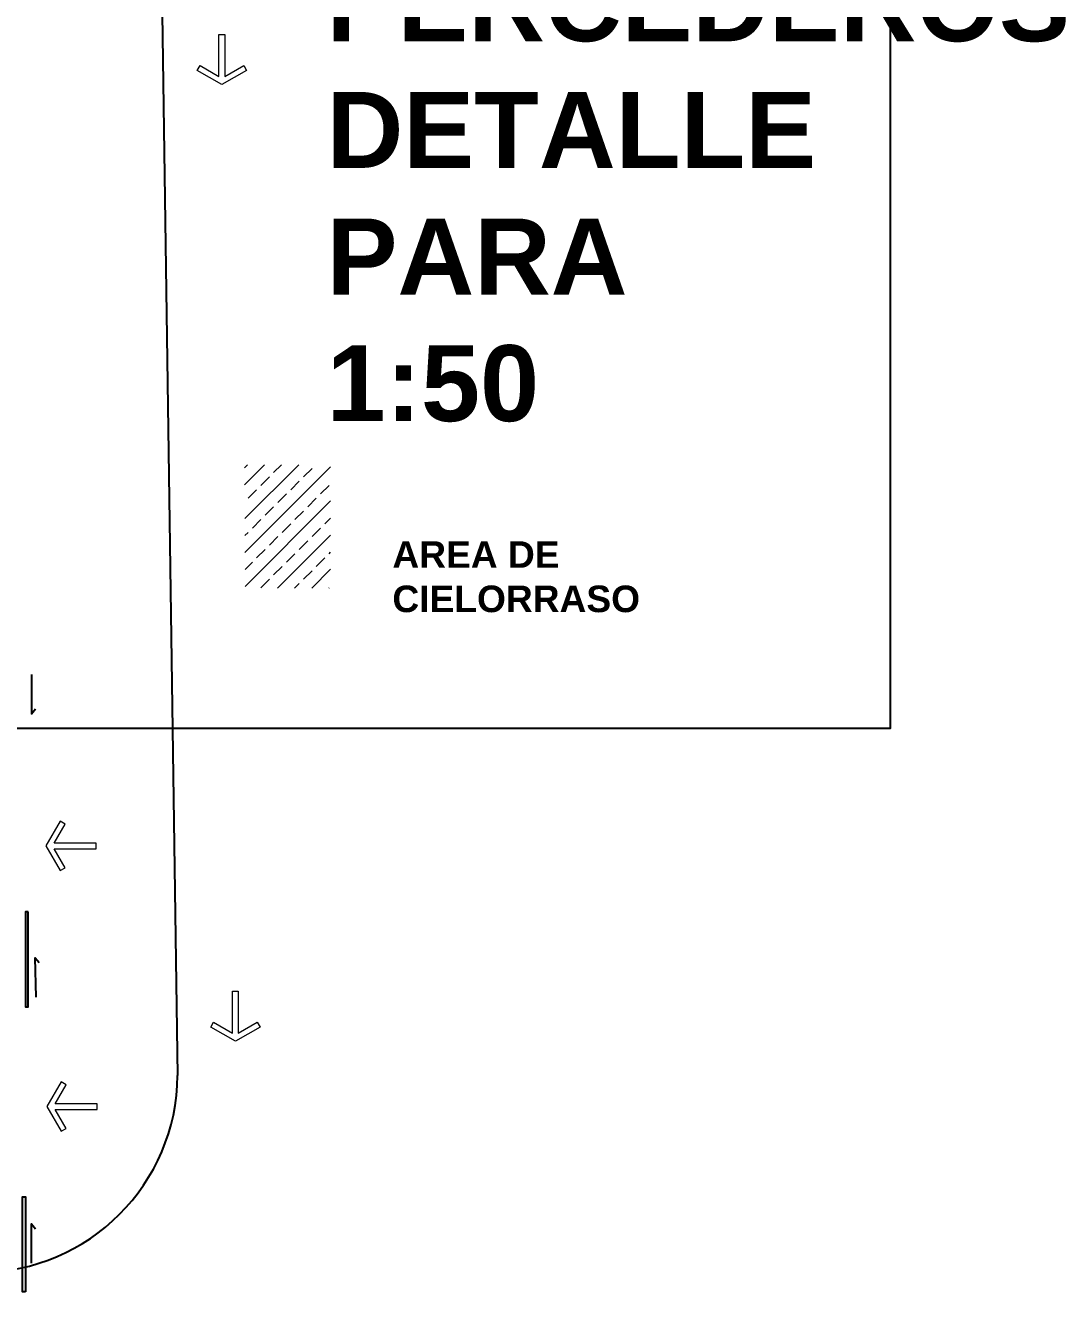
# Model space of a CAD drawing. Header units: inches. Extents: x 2 to 182, y -26 to 193.
# Drawn here: x 56.7 to 84.08, y 4.18 to 37.51 of the extents above; entities that cross this region are included whole.
import ezdxf

# ---------------------------------------------------------------- set-up
doc = ezdxf.new("R2010")
doc.units = ezdxf.units.IN
doc.header["$MEASUREMENT"] = 0
for name, color, linetype in [('L CARPINT', 3, 'Continuous'), ('l muro', 5, 'Continuous'), ('l texto', 30, 'Continuous'), ('piso', 52, 'Continuous')]:
    doc.layers.add(name, color=color, linetype=linetype)
doc.layers.add('LAVADO MU', color=10, linetype='Continuous', lineweight=5)
doc.styles.add('3mm para 1.100', font='ARIAL.TTF')
doc.styles.get("Standard").update_dxf_attribs({"font": 'ARIAL.TTF'})

# ---------------------------------------------------------------- blocks, each defined once
blk = doc.blocks.new('terreno1')
at = {"layer": 'piso'}
blk.add_lwpolyline([(2906.337, 856.866), (2908.104, 734.713)], dxfattribs=at)
blk.add_arc((2902.873, 734.755), 5.231, 270.4718, 359.5428, dxfattribs=at)

msp = doc.modelspace()

# ---------------------------------------------------------------- hatches: boundary and pattern name
at = {"layer": 'LAVADO MU'}
h = msp.add_hatch(dxfattribs=at)
h.set_pattern_fill('ANSI33', color=256, scale=0.1, style=0)
h.set_pattern_definition([(45, (-3663.7973, -925.94575), (-0.44901281, 0.44901281), []), (45, (-3663.3483, -925.94575), (-0.44901281, 0.44901281), [0.3175, -0.15875])])
h.paths.add_polyline_path([(62.463, 25.947), (64.733, 25.947), (64.733, 22.697), (62.483, 22.697)])

# ---------------------------------------------------------------- linework, layer by layer
msp.add_lwpolyline([(1.948, 44.995), (79.459, 44.995), (79.459, 19.002), (1.948, 19.002)], close=True)
at = {"linetype": 'Continuous', "lineweight": 13}
for points in [[(61.795, 37.274), (61.945, 37.274), (61.945, 36.17), (62.445, 36.458), (62.52, 36.328), (61.87, 35.953), (61.221, 36.328), (61.296, 36.458), (61.795, 36.17), (61.795, 37.274)], [(58.558, 15.835), (58.558, 15.985), (57.454, 15.985), (57.742, 16.484), (57.612, 16.559), (57.237, 15.91), (57.612, 15.26), (57.742, 15.335), (57.454, 15.835), (58.558, 15.835)], [(62.151, 12.087), (62.301, 12.087), (62.301, 10.983), (62.8, 11.271), (62.875, 11.141), (62.226, 10.766), (61.576, 11.141), (61.651, 11.271), (62.151, 10.983), (62.151, 12.087)], [(58.584, 8.971), (58.584, 9.121), (57.48, 9.121), (57.768, 9.621), (57.638, 9.696), (57.263, 9.046), (57.638, 8.397), (57.768, 8.472), (57.48, 8.971), (58.584, 8.971)]]:
    msp.add_lwpolyline(points, close=True, dxfattribs=at)
at = {"layer": 'L CARPINT'}
for points in [[(56.86, 20.424), (56.86, 19.386), (56.963, 19.518)], [(56.983, 11.929), (56.953, 12.967), (57.059, 12.838)], [(56.861, 4.925), (56.861, 5.963), (56.964, 5.831)]]:
    msp.add_lwpolyline(points, dxfattribs=at)
for points in [[(56.773, 14.175), (56.698, 14.175), (56.698, 11.675), (56.773, 11.675)], [(56.698, 4.175), (56.623, 4.175), (56.623, 6.675), (56.698, 6.675)]]:
    msp.add_lwpolyline(points, close=True, dxfattribs=at)

# ---------------------------------------------------------------- block references
at = {"layer": 'l muro'}
msp.add_blockref('terreno1', (-2847.397, -724.845), dxfattribs=at)

# ---------------------------------------------------------------- texts
at = {"layer": 'l texto', "insert": (64.63, 42.429), "char_height": 2, "attachment_point": 1, "style": '3mm para 1.100'}
msp.add_mtext_dynamic_manual_height_columns('{\\fArial|b1|i0|c0|p34;AREA DE PERCEDEROS DETALLE PARA 1:50}', width=13.00991, gutter_width=1.7, heights=[0], dxfattribs=at)
at = {"layer": 'l texto', "insert": (66.359, 23.932), "char_height": 0.7, "width": 6.39684, "attachment_point": 1}
msp.add_mtext('{\\fArial|b1|i0|c0|p34;AREA DE CIELORRASO}', dxfattribs=at)

doc.saveas('drawing.dxf')
